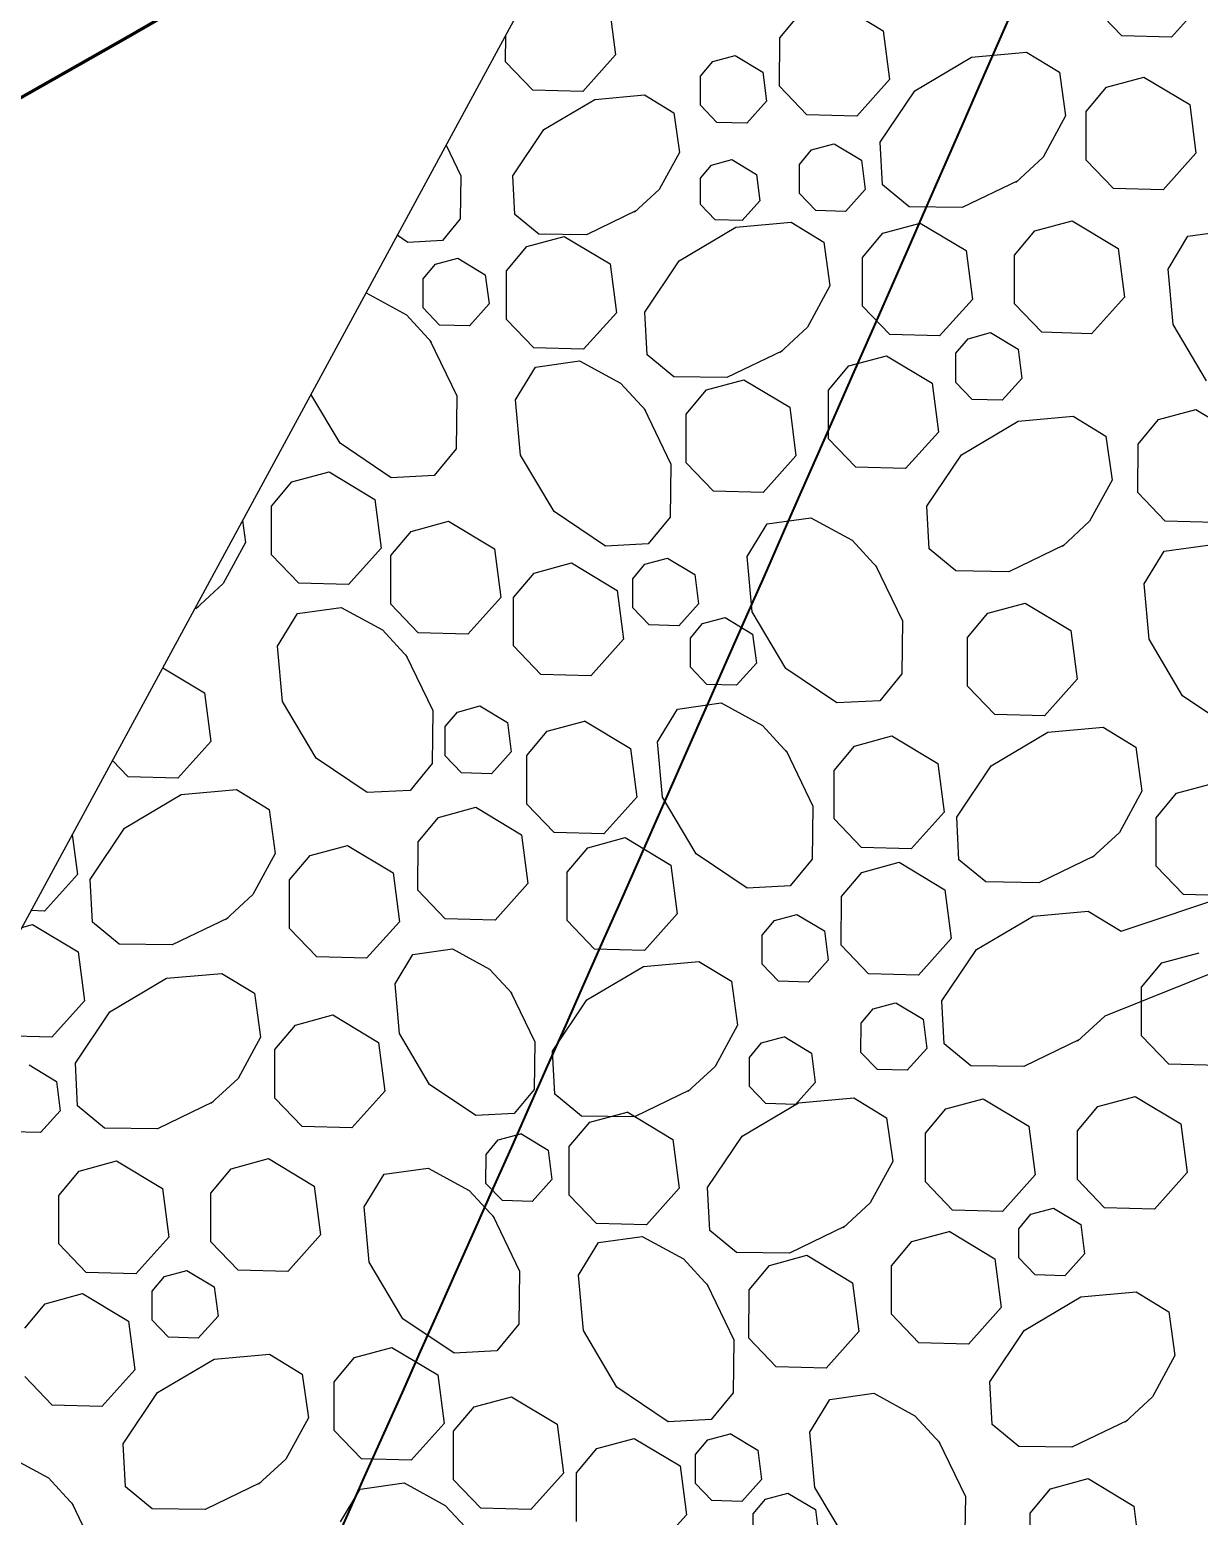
# Model space of a CAD drawing. Header units: inches. Extents: x -5337 to 1057, y 15227 to 19227.
# Drawn here: x -3129.55 to -3123.15, y 16415.53 to 16423.66 of the extents above; entities that cross this region are included whole.
import ezdxf

# ---------------------------------------------------------------- set-up
doc = ezdxf.new("R2010")
doc.units = ezdxf.units.IN
doc.header["$LTSCALE"] = 150
doc.header["$MEASUREMENT"] = 0
for name, color, linetype in [('COMT-MIN', 84, 'Continuous'), ('CONT-MJR', 84, 'Continuous'), ('Level 9', 7, 'Continuous'), ('PAVING', 7, 'Continuous')]:
    doc.layers.add(name, color=color, linetype=linetype)

msp = doc.modelspace()

# ---------------------------------------------------------------- linework, layer by layer
at = {"layer": 'COMT-MIN', "color": 5, "linetype": 'Continuous', "lineweight": 40}
for radius, start in [(408.3691, 285.319202), (411.3691, 283.322151), (414.3691, 285.238462), (417.3691, 283.333637)]:
    msp.add_arc((-3338.6715, 16791.4261), radius, start, 301.365109, dxfattribs=at)
at = {"layer": 'CONT-MJR', "color": 5, "linetype": 'Continuous', "lineweight": 70}
for radius, start, end in [(405.3691, 283.360263, 301.365109), (420.3691, 285.253534, 301.365109), (423.3691, 297.191128, 301.230275)]:
    msp.add_arc((-3338.6715, 16791.4261), radius, start, end, dxfattribs=at)
at = {"layer": 'Level 9', "color": 250, "linetype": 'Continuous', "lineweight": 40, "extrusion": (0, 0, -1)}
for radius, start in [(1041.9175, 203.4994604), (1047.9175, 203.4994576)]:
    msp.add_arc((4078.8806, 16841.0415), radius, start, 205.2177854, dxfattribs=at)
at = {"layer": 'PAVING', "color": 1}
for p, q in [((-3122.827, 16431.209), (-3132.3673, 16413.6311)), ((-3126.3768, 16423.7843), (-3126.3422, 16423.5177)), ((-3125.4437, 16423.6117), (-3125.3323, 16423.7447)), ((-3125.1279, 16423.8001), (-3124.8774, 16423.6496)), ((-3123.572, 16423.6226), (-3123.7213, 16423.7781)), ((-3123.1201, 16423.815), (-3123.2999, 16423.6151)), ((-3126.9435, 16423.4809), (-3126.9434, 16423.6246)), ((-3125.4443, 16423.3462), (-3125.4437, 16423.6117)), ((-3124.8774, 16423.6496), (-3124.8429, 16423.3829)), ((-3123.2999, 16423.6151), (-3123.572, 16423.6226)), ((-3126.3422, 16423.5177), (-3126.5219, 16423.3175)), ((-3125.8099, 16423.4816), (-3125.6873, 16423.5147)), ((-3125.6873, 16423.5147), (-3125.537, 16423.4243)), ((-3124.7047, 16423.3222), (-3124.3951, 16423.5057)), ((-3124.3951, 16423.5057), (-3124.0928, 16423.5327)), ((-3124.0928, 16423.5327), (-3123.9138, 16423.4239)), ((-3126.7942, 16423.325), (-3126.9435, 16423.4809)), ((-3125.8767, 16423.4017), (-3125.8099, 16423.4816)), ((-3125.537, 16423.4243), (-3125.5161, 16423.2646)), ((-3123.9138, 16423.4239), (-3123.8804, 16423.1841)), ((-3125.8769, 16423.2423), (-3125.8767, 16423.4017)), ((-3125.2947, 16423.1905), (-3125.4443, 16423.3462)), ((-3124.8429, 16423.3829), (-3125.0224, 16423.183)), ((-3123.7674, 16423.2086), (-3123.6557, 16423.3414)), ((-3123.6557, 16423.3414), (-3123.4515, 16423.397)), ((-3123.4513, 16423.397), (-3123.2009, 16423.2464)), ((-3126.5219, 16423.3175), (-3126.7942, 16423.325)), ((-3126.7349, 16423.1094), (-3126.4563, 16423.2745)), ((-3126.4563, 16423.2745), (-3126.1844, 16423.2988)), ((-3126.1844, 16423.2988), (-3126.0231, 16423.201)), ((-3125.5161, 16423.2646), (-3125.6238, 16423.1446)), ((-3124.8935, 16423.0416), (-3124.7047, 16423.3222)), ((-3126.0231, 16423.201), (-3125.9931, 16422.9849)), ((-3125.7874, 16423.1491), (-3125.8769, 16423.2423)), ((-3125.0224, 16423.183), (-3125.2947, 16423.1905)), ((-3123.8804, 16423.1841), (-3124.0032, 16422.9585)), ((-3123.7676, 16422.9431), (-3123.7674, 16423.2086)), ((-3123.2009, 16423.2464), (-3123.1664, 16422.9798)), ((-3126.9049, 16422.8569), (-3126.7349, 16423.1094)), ((-3125.6238, 16423.1446), (-3125.7874, 16423.1491)), ((-3127.2696, 16423.0236), (-3127.1888, 16422.8561)), ((-3125.2695, 16422.9989), (-3125.147, 16423.0318)), ((-3125.1467, 16423.032), (-3124.9965, 16422.9417)), ((-3124.8812, 16422.8074), (-3124.8935, 16423.0416)), ((-3125.9931, 16422.9849), (-3126.1036, 16422.782)), ((-3125.817, 16422.9159), (-3125.7065, 16422.9455)), ((-3125.7065, 16422.9455), (-3125.5712, 16422.8643)), ((-3125.3364, 16422.919), (-3125.2695, 16422.9989)), ((-3124.9965, 16422.9417), (-3124.9757, 16422.7816)), ((-3124.0032, 16422.9585), (-3124.1522, 16422.8208)), ((-3123.6181, 16422.7876), (-3123.7676, 16422.9431)), ((-3123.1664, 16422.9798), (-3123.3459, 16422.78)), ((-3127.1888, 16422.8561), (-3127.1922, 16422.6214)), ((-3126.8938, 16422.6461), (-3126.9049, 16422.8569)), ((-3125.8769, 16422.844), (-3125.817, 16422.9159)), ((-3125.5712, 16422.8643), (-3125.5525, 16422.7205)), ((-3125.3366, 16422.7595), (-3125.3364, 16422.919)), ((-3126.1036, 16422.782), (-3126.2377, 16422.658)), ((-3125.8772, 16422.7003), (-3125.8769, 16422.844)), ((-3124.9757, 16422.7816), (-3125.0837, 16422.6619)), ((-3124.7348, 16422.687), (-3124.8812, 16422.8074)), ((-3124.1403, 16422.8297), (-3124.445, 16422.6829)), ((-3123.3459, 16422.78), (-3123.6181, 16422.7876)), ((-3125.7964, 16422.6165), (-3125.8772, 16422.7003)), ((-3125.5525, 16422.7205), (-3125.6496, 16422.6124)), ((-3125.2468, 16422.6664), (-3125.3366, 16422.7595)), ((-3124.445, 16422.6829), (-3124.7348, 16422.687)), ((-3127.1922, 16422.6214), (-3127.2896, 16422.5031)), ((-3126.7621, 16422.5378), (-3126.8938, 16422.6461)), ((-3126.2271, 16422.6663), (-3126.5013, 16422.5341)), ((-3125.6496, 16422.6124), (-3125.7964, 16422.6165)), ((-3125.6843, 16422.5761), (-3125.3818, 16422.6031)), ((-3125.3818, 16422.6031), (-3125.203, 16422.4942)), ((-3125.0837, 16422.6619), (-3125.2468, 16422.6664)), ((-3124.0476, 16422.5551), (-3123.8431, 16422.6107)), ((-3123.8431, 16422.6107), (-3123.5927, 16422.4601)), ((-3127.4791, 16422.4929), (-3127.5365, 16422.5315)), ((-3126.8274, 16422.4699), (-3126.6229, 16422.5251)), ((-3126.5013, 16422.5341), (-3126.7621, 16422.5378)), ((-3126.6229, 16422.5253), (-3126.3724, 16422.3747)), ((-3125.9937, 16422.3927), (-3125.6843, 16422.5761)), ((-3124.9906, 16422.4099), (-3124.879, 16422.5428)), ((-3124.879, 16422.5428), (-3124.6747, 16422.5979)), ((-3124.6747, 16422.5979), (-3124.4242, 16422.4476)), ((-3124.1593, 16422.4222), (-3124.0476, 16422.5551)), ((-3123.3189, 16422.347), (-3123.2101, 16422.526)), ((-3123.2101, 16422.526), (-3122.9703, 16422.5592)), ((-3127.2896, 16422.5031), (-3127.4791, 16422.4929)), ((-3126.9389, 16422.3369), (-3126.8274, 16422.4699)), ((-3125.203, 16422.4942), (-3125.1693, 16422.2546)), ((-3124.4242, 16422.4476), (-3124.3897, 16422.1812)), ((-3123.5927, 16422.4601), (-3123.5583, 16422.1939)), ((-3127.3948, 16422.2936), (-3127.3276, 16422.3735)), ((-3127.3276, 16422.3735), (-3127.2051, 16422.4066)), ((-3127.205, 16422.4068), (-3127.0548, 16422.3161)), ((-3126.3724, 16422.3747), (-3126.3378, 16422.1081)), ((-3126.1825, 16422.112), (-3125.9937, 16422.3927)), ((-3124.991, 16422.1442), (-3124.9906, 16422.4099)), ((-3124.1594, 16422.1566), (-3124.1593, 16422.4222)), ((-3127.3949, 16422.1341), (-3127.3948, 16422.2936)), ((-3127.0548, 16422.3161), (-3127.034, 16422.1564)), ((-3126.9392, 16422.0714), (-3126.9389, 16422.3369)), ((-3123.292, 16422.0446), (-3123.3189, 16422.347)), ((-3127.7076, 16422.2167), (-3127.4861, 16422.0962)), ((-3125.1693, 16422.2546), (-3125.2921, 16422.029)), ((-3127.3051, 16422.041), (-3127.3949, 16422.1341)), ((-3127.034, 16422.1564), (-3127.1417, 16422.0365)), ((-3124.8414, 16421.9887), (-3124.991, 16422.1442)), ((-3124.3897, 16422.1812), (-3124.5692, 16421.9812)), ((-3124.01, 16422.0011), (-3124.1594, 16422.1566)), ((-3123.5583, 16422.1939), (-3123.7378, 16421.9935)), ((-3127.4861, 16422.0962), (-3127.3485, 16421.9468)), ((-3127.1417, 16422.0365), (-3127.3051, 16422.041)), ((-3126.7896, 16421.9157), (-3126.9392, 16422.0714)), ((-3126.3378, 16422.1081), (-3126.5174, 16421.9083)), ((-3126.17, 16421.8779), (-3126.1825, 16422.112)), ((-3123.1084, 16421.7349), (-3123.292, 16422.0446)), ((-3127.3576, 16421.959), (-3127.2107, 16421.6544)), ((-3125.2921, 16422.029), (-3125.4413, 16421.8912)), ((-3124.5692, 16421.9812), (-3124.8414, 16421.9887)), ((-3124.4799, 16421.8864), (-3124.4132, 16421.9663)), ((-3124.4132, 16421.9663), (-3124.2904, 16421.9994)), ((-3124.2903, 16421.9996), (-3124.1401, 16421.9094)), ((-3123.7378, 16421.9935), (-3124.01, 16422.0011)), ((-3126.5174, 16421.9083), (-3126.7896, 16421.9157)), ((-3126.024, 16421.7575), (-3126.17, 16421.8779)), ((-3125.4292, 16421.9001), (-3125.7339, 16421.7534)), ((-3125.0649, 16421.8175), (-3124.8605, 16421.8726)), ((-3124.8606, 16421.8728), (-3124.6101, 16421.7221)), ((-3124.4802, 16421.7272), (-3124.4799, 16421.8864)), ((-3124.1401, 16421.9094), (-3124.1196, 16421.7494)), ((-3126.8889, 16421.6323), (-3126.7802, 16421.8113)), ((-3126.7802, 16421.8113), (-3126.5401, 16421.8449)), ((-3126.5401, 16421.8449), (-3126.3145, 16421.7222)), ((-3125.1766, 16421.6846), (-3125.0649, 16421.8175)), ((-3126.3145, 16421.7222), (-3126.1769, 16421.5728)), ((-3125.7339, 16421.7534), (-3126.024, 16421.7575)), ((-3125.8442, 16421.6866), (-3125.6397, 16421.7416)), ((-3125.6399, 16421.742), (-3125.3893, 16421.5912)), ((-3124.6101, 16421.7221), (-3124.5755, 16421.4559)), ((-3124.3904, 16421.634), (-3124.4802, 16421.7272)), ((-3124.1196, 16421.7494), (-3124.2272, 16421.6295)), ((-3127.8498, 16421.3944), (-3128.0086, 16421.6621)), ((-3127.2107, 16421.6544), (-3127.2148, 16421.3646)), ((-3126.8619, 16421.3299), (-3126.8889, 16421.6323)), ((-3125.9556, 16421.5536), (-3125.8442, 16421.6866)), ((-3125.177, 16421.4187), (-3125.1766, 16421.6846)), ((-3124.2272, 16421.6295), (-3124.3904, 16421.634)), ((-3126.1859, 16421.585), (-3126.039, 16421.2802)), ((-3125.9558, 16421.2879), (-3125.9556, 16421.5536)), ((-3125.3893, 16421.5912), (-3125.3549, 16421.325)), ((-3123.3719, 16421.5234), (-3123.1678, 16421.5785)), ((-3123.1679, 16421.5787), (-3122.9171, 16421.4282)), ((-3124.4497, 16421.3312), (-3124.1401, 16421.5148)), ((-3124.1401, 16421.5148), (-3123.8379, 16421.5419)), ((-3123.8379, 16421.5419), (-3123.6589, 16421.4329)), ((-3123.4836, 16421.3901), (-3123.3719, 16421.5234)), ((-3127.5694, 16421.2058), (-3127.8498, 16421.3944)), ((-3125.0273, 16421.2634), (-3125.177, 16421.4187)), ((-3124.5755, 16421.4559), (-3124.7552, 16421.2557)), ((-3123.6589, 16421.4329), (-3123.6253, 16421.1929)), ((-3123.4838, 16421.1244), (-3123.4836, 16421.3901)), ((-3127.2148, 16421.3646), (-3127.3353, 16421.2183)), ((-3126.6782, 16421.0204), (-3126.8619, 16421.3299)), ((-3125.3549, 16421.325), (-3125.5344, 16421.1248)), ((-3124.6383, 16421.0506), (-3124.4497, 16421.3312)), ((-3128.1136, 16421.1829), (-3127.9091, 16421.2381)), ((-3127.9092, 16421.2383), (-3127.6588, 16421.0876)), ((-3126.039, 16421.2802), (-3126.0433, 16420.9904)), ((-3125.8067, 16421.1324), (-3125.9558, 16421.2879)), ((-3124.7552, 16421.2557), (-3125.0273, 16421.2634)), ((-3128.2252, 16421.0497), (-3128.1136, 16421.1829)), ((-3127.3353, 16421.2183), (-3127.5694, 16421.2058)), ((-3123.6253, 16421.1929), (-3123.7481, 16420.9675)), ((-3127.6588, 16421.0876), (-3127.6242, 16420.8213)), ((-3125.5344, 16421.1248), (-3125.8067, 16421.1324)), ((-3123.3346, 16420.9691), (-3123.4838, 16421.1244)), ((-3128.2255, 16420.784), (-3128.2252, 16421.0497)), ((-3126.3976, 16420.8318), (-3126.6782, 16421.0204)), ((-3126.0433, 16420.9904), (-3126.1635, 16420.8441)), ((-3125.5132, 16420.9539), (-3125.2732, 16420.9874)), ((-3125.2732, 16420.9874), (-3125.0479, 16420.8646)), ((-3124.6262, 16420.8166), (-3124.6383, 16421.0506)), ((-3128.3834, 16420.9711), (-3128.3669, 16420.8525)), ((-3127.5717, 16420.7799), (-3127.4601, 16420.9125)), ((-3127.4601, 16420.9125), (-3127.2558, 16420.9679)), ((-3127.2558, 16420.9679), (-3127.005, 16420.8175)), ((-3125.6221, 16420.7749), (-3125.5132, 16420.9539)), ((-3123.7481, 16420.9675), (-3123.8976, 16420.8299)), ((-3123.0623, 16420.9616), (-3123.3346, 16420.9691)), ((-3128.3669, 16420.8525), (-3128.4895, 16420.6271)), ((-3127.6242, 16420.8213), (-3127.8036, 16420.6214)), ((-3127.005, 16420.8175), (-3126.9705, 16420.5511)), ((-3126.1635, 16420.8441), (-3126.3976, 16420.8318)), ((-3125.0479, 16420.8646), (-3124.9099, 16420.7154)), ((-3124.4798, 16420.696), (-3124.6262, 16420.8166)), ((-3123.8853, 16420.8388), (-3124.1899, 16420.6919)), ((-3117.3053, 16420.8124), (-3123.6659, 16418.2619)), ((-3123.5766, 16418.7273), (-3117.3053, 16420.8124)), ((-3123.3413, 16420.8041), (-3123.1016, 16420.8376)), ((-3128.076, 16420.6289), (-3128.2255, 16420.784)), ((-3127.5719, 16420.514), (-3127.5717, 16420.7799)), ((-3126.788, 16420.6845), (-3126.5835, 16420.7397)), ((-3126.5834, 16420.7399), (-3126.3331, 16420.5896)), ((-3126.2485, 16420.6533), (-3126.1813, 16420.7332)), ((-3126.1813, 16420.7332), (-3126.0586, 16420.7663)), ((-3126.0586, 16420.7663), (-3125.9084, 16420.6761)), ((-3125.595, 16420.4727), (-3125.6221, 16420.7749)), ((-3123.4502, 16420.6251), (-3123.3413, 16420.8041)), ((-3126.8997, 16420.5517), (-3126.788, 16420.6845)), ((-3126.2483, 16420.4939), (-3126.2485, 16420.6533)), ((-3125.9084, 16420.6761), (-3125.8877, 16420.5163)), ((-3124.919, 16420.7276), (-3124.7721, 16420.423)), ((-3124.1899, 16420.6919), (-3124.4798, 16420.696)), ((-3128.4895, 16420.6271), (-3128.6388, 16420.4895)), ((-3127.8036, 16420.6214), (-3128.076, 16420.6289)), ((-3126.3331, 16420.5896), (-3126.2985, 16420.3229)), ((-3123.423, 16420.3227), (-3123.4502, 16420.6251)), ((-3128.0829, 16420.4637), (-3127.8429, 16420.4971)), ((-3127.8429, 16420.4971), (-3127.6176, 16420.3744)), ((-3127.4225, 16420.3585), (-3127.5719, 16420.514)), ((-3126.9705, 16420.5511), (-3127.1502, 16420.3509)), ((-3126.8997, 16420.286), (-3126.8997, 16420.5517)), ((-3126.1587, 16420.4007), (-3126.2483, 16420.4939)), ((-3125.8877, 16420.5163), (-3125.9953, 16420.3962)), ((-3124.3054, 16420.4651), (-3124.1008, 16420.5205)), ((-3124.1008, 16420.5205), (-3123.8504, 16420.3702)), ((-3128.1918, 16420.2845), (-3128.0829, 16420.4637)), ((-3125.9328, 16420.3286), (-3125.8656, 16420.4081)), ((-3125.8656, 16420.4081), (-3125.743, 16420.4414)), ((-3125.743, 16420.4414), (-3125.5927, 16420.3511)), ((-3125.4113, 16420.163), (-3125.595, 16420.4727)), ((-3124.7721, 16420.423), (-3124.7763, 16420.133)), ((-3124.4169, 16420.3321), (-3124.3054, 16420.4651)), ((-3127.6176, 16420.3744), (-3127.4799, 16420.225)), ((-3127.1502, 16420.3509), (-3127.4225, 16420.3585)), ((-3125.9953, 16420.3962), (-3126.1587, 16420.4007)), ((-3125.9328, 16420.1691), (-3125.9328, 16420.3286)), ((-3125.5927, 16420.3511), (-3125.5719, 16420.1912)), ((-3124.4171, 16420.0666), (-3124.4169, 16420.3321)), ((-3123.8504, 16420.3702), (-3123.8158, 16420.1036)), ((-3128.1648, 16419.9825), (-3128.1918, 16420.2845)), ((-3126.7504, 16420.1303), (-3126.8997, 16420.286)), ((-3126.2985, 16420.3229), (-3126.478, 16420.123)), ((-3123.2394, 16420.0132), (-3123.423, 16420.3227)), ((-3128.82, 16420.1668), (-3128.5918, 16420.0297)), ((-3127.4888, 16420.2374), (-3127.3419, 16419.9326)), ((-3125.843, 16420.0757), (-3125.9328, 16420.1691)), ((-3125.5719, 16420.1912), (-3125.6796, 16420.0712)), ((-3125.131, 16419.9742), (-3125.4113, 16420.163)), ((-3126.478, 16420.123), (-3126.7504, 16420.1303)), ((-3124.7763, 16420.133), (-3124.8967, 16419.9867)), ((-3123.8158, 16420.1036), (-3123.9954, 16419.9036)), ((-3128.5918, 16420.0297), (-3128.5574, 16419.7631)), ((-3125.6796, 16420.0712), (-3125.843, 16420.0757)), ((-3124.2676, 16419.9111), (-3124.4171, 16420.0666)), ((-3122.9591, 16419.8244), (-3123.2394, 16420.0132)), ((-3127.981, 16419.6728), (-3128.1648, 16419.9825)), ((-3127.3419, 16419.9326), (-3127.3461, 16419.6426)), ((-3127.2742, 16419.845), (-3127.2072, 16419.9248)), ((-3127.2072, 16419.9248), (-3127.0848, 16419.9578)), ((-3127.0845, 16419.9581), (-3126.9343, 16419.8676)), ((-3126.1124, 16419.7617), (-3126.0035, 16419.9408)), ((-3126.0035, 16419.9408), (-3125.7635, 16419.9741)), ((-3125.7635, 16419.9741), (-3125.5381, 16419.8515)), ((-3124.8967, 16419.9867), (-3125.131, 16419.9742)), ((-3127.2743, 16419.6854), (-3127.2742, 16419.845)), ((-3126.9343, 16419.8676), (-3126.9137, 16419.7077)), ((-3126.7159, 16419.8205), (-3126.5119, 16419.8756)), ((-3126.5117, 16419.8758), (-3126.2612, 16419.7253)), ((-3125.5381, 16419.8515), (-3125.4005, 16419.7021)), ((-3123.9954, 16419.9036), (-3124.2676, 16419.9111)), ((-3123.9771, 16419.8138), (-3123.6751, 16419.841)), ((-3123.6751, 16419.841), (-3123.4957, 16419.7321)), ((-3128.5574, 16419.7631), (-3128.7369, 16419.5631)), ((-3126.8277, 16419.6874), (-3126.7159, 16419.8205)), ((-3126.0853, 16419.4592), (-3126.1124, 16419.7617)), ((-3125.0343, 16419.7386), (-3124.8302, 16419.7937)), ((-3124.8301, 16419.7939), (-3124.5794, 16419.6434)), ((-3124.2867, 16419.6302), (-3123.9771, 16419.8138)), ((-3127.1846, 16419.5924), (-3127.2743, 16419.6854)), ((-3126.9137, 16419.7077), (-3127.0213, 16419.5875)), ((-3126.8279, 16419.4217), (-3126.8277, 16419.6874)), ((-3126.2612, 16419.7253), (-3126.2266, 16419.4587)), ((-3125.4095, 16419.7143), (-3125.2624, 16419.4095)), ((-3125.1462, 16419.6055), (-3125.0343, 16419.7386)), ((-3123.4957, 16419.7321), (-3123.4625, 16419.4923)), ((-3129.0092, 16419.5707), (-3129.0951, 16419.6602)), ((-3127.7006, 16419.484), (-3127.981, 16419.6728)), ((-3127.3461, 16419.6426), (-3127.4664, 16419.4963)), ((-3125.1461, 16419.3398), (-3125.1462, 16419.6055)), ((-3124.5794, 16419.6434), (-3124.545, 16419.377)), ((-3124.4755, 16419.3499), (-3124.2867, 16419.6302)), ((-3128.7369, 16419.5631), (-3129.0092, 16419.5707)), ((-3127.0213, 16419.5875), (-3127.1846, 16419.5924)), ((-3123.2724, 16419.4802), (-3123.068, 16419.5354)), ((-3129.0282, 16419.2897), (-3128.7186, 16419.4734)), ((-3128.7186, 16419.4734), (-3128.4164, 16419.5006)), ((-3128.4164, 16419.5006), (-3128.2373, 16419.3917)), ((-3127.4664, 16419.4963), (-3127.7006, 16419.484)), ((-3126.2266, 16419.4587), (-3126.4062, 16419.2587)), ((-3125.9019, 16419.1498), (-3126.0853, 16419.4592)), ((-3123.4625, 16419.4923), (-3123.5851, 16419.2667)), ((-3123.3841, 16419.347), (-3123.2724, 16419.4802)), ((-3128.2373, 16419.3917), (-3128.2039, 16419.1518)), ((-3127.3113, 16419.3488), (-3127.107, 16419.4039)), ((-3127.107, 16419.4039), (-3126.8563, 16419.2536)), ((-3126.6786, 16419.2664), (-3126.8279, 16419.4217)), ((-3125.2624, 16419.4095), (-3125.2667, 16419.1197)), ((-3124.545, 16419.377), (-3124.7245, 16419.177)), ((-3124.4632, 16419.1156), (-3124.4755, 16419.3499)), ((-3129.2171, 16419.0093), (-3129.0282, 16419.2897)), ((-3127.423, 16419.2157), (-3127.3113, 16419.3488)), ((-3124.9968, 16419.1845), (-3125.1461, 16419.3398)), ((-3123.3842, 16419.0817), (-3123.3841, 16419.347)), ((-3129.3147, 16419.2553), (-3129.2866, 16419.0363)), ((-3128.014, 16419.1398), (-3127.8095, 16419.195)), ((-3127.8097, 16419.1952), (-3127.559, 16419.0448)), ((-3127.4232, 16418.9502), (-3127.423, 16419.2157)), ((-3126.8563, 16419.2536), (-3126.8219, 16418.987)), ((-3126.4062, 16419.2587), (-3126.6786, 16419.2664)), ((-3126.4944, 16419.1827), (-3126.2901, 16419.238)), ((-3126.2901, 16419.238), (-3126.0396, 16419.0877)), ((-3123.5851, 16419.2667), (-3123.7344, 16419.1291)), ((-3128.2039, 16419.1518), (-3128.3266, 16418.9263)), ((-3128.1255, 16419.0066), (-3128.014, 16419.1398)), ((-3126.6061, 16419.0498), (-3126.4944, 16419.1827)), ((-3125.6213, 16418.961), (-3125.9019, 16419.1498)), ((-3125.2667, 16419.1197), (-3125.387, 16418.9735)), ((-3124.7245, 16419.177), (-3124.9968, 16419.1845)), ((-3124.3169, 16418.9954), (-3124.4632, 16419.1156)), ((-3123.7225, 16419.138), (-3124.027, 16418.9911)), ((-3129.2866, 16419.0363), (-3129.4662, 16418.8366)), ((-3127.559, 16419.0448), (-3127.5247, 16418.7782)), ((-3126.6063, 16418.7843), (-3126.6061, 16419.0498)), ((-3126.0396, 16419.0877), (-3126.005, 16418.8211)), ((-3125.1067, 16418.9153), (-3124.9951, 16419.0481)), ((-3124.9951, 16419.0481), (-3124.7907, 16419.1035)), ((-3124.7907, 16419.1035), (-3124.5402, 16418.9532)), ((-3123.2348, 16418.9262), (-3123.3842, 16419.0817)), ((-3129.2047, 16418.7751), (-3129.2171, 16419.0093)), ((-3128.1257, 16418.7413), (-3128.1255, 16419.0066)), ((-3127.2738, 16418.7947), (-3127.4232, 16418.9502)), ((-3126.8219, 16418.987), (-3127.0015, 16418.7872)), ((-3125.387, 16418.9735), (-3125.6213, 16418.961)), ((-3124.5402, 16418.9532), (-3124.5056, 16418.6863)), ((-3124.027, 16418.9911), (-3124.3169, 16418.9954)), ((-3128.3266, 16418.9263), (-3128.4758, 16418.7887)), ((-3125.1071, 16418.6498), (-3125.1067, 16418.9153)), ((-3122.9626, 16418.9187), (-3123.2348, 16418.9262)), ((-3129.4662, 16418.8366), (-3129.5409, 16418.8387)), ((-3128.4637, 16418.7974), (-3128.7685, 16418.6509)), ((-3127.0015, 16418.7872), (-3127.2738, 16418.7947)), ((-3126.457, 16418.6286), (-3126.6063, 16418.7843)), ((-3126.005, 16418.8211), (-3126.1847, 16418.6211)), ((-3125.5395, 16418.7053), (-3125.4725, 16418.785)), ((-3125.4725, 16418.785), (-3125.3501, 16418.8181)), ((-3125.3502, 16418.8183), (-3125.1996, 16418.7279)), ((-3124.3676, 16418.6256), (-3124.0579, 16418.8091)), ((-3124.0579, 16418.8091), (-3123.7557, 16418.8361)), ((-3123.7557, 16418.8361), (-3123.5766, 16418.7273)), ((-3129.5904, 16418.7472), (-3129.5322, 16418.7631)), ((-3129.5322, 16418.7631), (-3129.2818, 16418.6125)), ((-3129.0586, 16418.655), (-3129.2047, 16418.7751)), ((-3127.9764, 16418.5856), (-3128.1257, 16418.7413)), ((-3127.5247, 16418.7782), (-3127.7042, 16418.5782)), ((-3125.5397, 16418.5459), (-3125.5395, 16418.7053)), ((-3125.1996, 16418.7279), (-3125.179, 16418.568)), ((-3128.7685, 16418.6509), (-3129.0586, 16418.655)), ((-3127.4511, 16418.5996), (-3127.2352, 16418.6296)), ((-3127.2352, 16418.6296), (-3127.0322, 16418.5193)), ((-3126.1847, 16418.6211), (-3126.457, 16418.6286)), ((-3124.9575, 16418.4939), (-3125.1071, 16418.6498)), ((-3124.5056, 16418.6863), (-3124.6852, 16418.4866)), ((-3124.5564, 16418.345), (-3124.3676, 16418.6256)), ((-3129.2818, 16418.6125), (-3129.2471, 16418.3461)), ((-3127.7042, 16418.5782), (-3127.9764, 16418.5856)), ((-3127.5489, 16418.4385), (-3127.4511, 16418.5996)), ((-3126.1891, 16418.5339), (-3125.8869, 16418.5609)), ((-3125.8869, 16418.5609), (-3125.7078, 16418.4522)), ((-3125.4501, 16418.4525), (-3125.5397, 16418.5459)), ((-3125.179, 16418.568), (-3125.2867, 16418.4482)), ((-3123.4644, 16418.4201), (-3123.3526, 16418.5531)), ((-3123.3526, 16418.5531), (-3123.1484, 16418.6085)), ((-3129.1092, 16418.2852), (-3128.7995, 16418.4686)), ((-3128.7995, 16418.4686), (-3128.4973, 16418.4956)), ((-3128.4973, 16418.4956), (-3128.318, 16418.3869)), ((-3127.0322, 16418.5193), (-3126.9083, 16418.3848)), ((-3126.4988, 16418.3503), (-3126.1891, 16418.5339)), ((-3124.6852, 16418.4866), (-3124.9575, 16418.4939)), ((-3128.318, 16418.3869), (-3128.2848, 16418.1471)), ((-3127.5249, 16418.1664), (-3127.5489, 16418.4385)), ((-3126.9165, 16418.3958), (-3126.7843, 16418.1216)), ((-3125.7078, 16418.4522), (-3125.6743, 16418.2122)), ((-3125.2867, 16418.4482), (-3125.4501, 16418.4525)), ((-3123.4645, 16418.1546), (-3123.4644, 16418.4201)), ((-3129.2471, 16418.3461), (-3129.4269, 16418.1461)), ((-3126.6876, 16418.0696), (-3126.4988, 16418.3503)), ((-3124.9992, 16418.2226), (-3124.9323, 16418.3023)), ((-3124.9323, 16418.3023), (-3124.8098, 16418.3354)), ((-3124.8095, 16418.3354), (-3124.6593, 16418.2453)), ((-3124.544, 16418.1108), (-3124.5564, 16418.345)), ((-3129.2978, 16418.0045), (-3129.1092, 16418.2852)), ((-3128.2057, 16418.0796), (-3128.0941, 16418.2127)), ((-3128.0941, 16418.2127), (-3127.8898, 16418.268)), ((-3127.8898, 16418.268), (-3127.6394, 16418.1175)), ((-3125.6743, 16418.2122), (-3125.7969, 16417.9866)), ((-3124.9993, 16418.0631), (-3124.9992, 16418.2226)), ((-3124.6593, 16418.2453), (-3124.6386, 16418.0852)), ((-3123.6659, 16418.2619), (-3123.815, 16418.1241)), ((-3129.4269, 16418.1461), (-3129.6991, 16418.1535)), ((-3128.2848, 16418.1471), (-3128.4073, 16417.9215)), ((-3127.3594, 16417.8877), (-3127.5249, 16418.1664)), ((-3125.5431, 16418.1165), (-3125.4206, 16418.1494)), ((-3125.4204, 16418.1496), (-3125.2701, 16418.0591)), ((-3123.8031, 16418.1331), (-3124.1078, 16417.9863)), ((-3123.315, 16417.9993), (-3123.4645, 16418.1546)), ((-3128.2061, 16417.8141), (-3128.2057, 16418.0796)), ((-3127.6394, 16418.1175), (-3127.6048, 16417.8509)), ((-3126.7843, 16418.1216), (-3126.7879, 16417.8607)), ((-3126.6751, 16417.8355), (-3126.6876, 16418.0696)), ((-3125.61, 16418.0363), (-3125.5431, 16418.1165)), ((-3125.2701, 16418.0591), (-3125.2494, 16417.8992)), ((-3124.9097, 16417.97), (-3124.9993, 16418.0631)), ((-3124.6386, 16418.0852), (-3124.7464, 16417.9655)), ((-3124.3976, 16417.9904), (-3124.544, 16418.1108)), ((-3129.5511, 16417.995), (-3129.4009, 16417.9049)), ((-3129.2854, 16417.7704), (-3129.2978, 16418.0045)), ((-3125.7969, 16417.9866), (-3125.9462, 16417.849)), ((-3125.6101, 16417.8769), (-3125.61, 16418.0363)), ((-3124.7464, 16417.9655), (-3124.9097, 16417.97)), ((-3124.1078, 16417.9863), (-3124.3976, 16417.9904)), ((-3123.0428, 16417.9917), (-3123.315, 16417.9993)), ((-3129.4009, 16417.9049), (-3129.3801, 16417.7448)), ((-3128.4073, 16417.9215), (-3128.5566, 16417.7837)), ((-3127.1069, 16417.7178), (-3127.3594, 16417.8877)), ((-3125.2494, 16417.8992), (-3125.3572, 16417.7792)), ((-3128.0566, 16417.6587), (-3128.2061, 16417.8141)), ((-3127.6048, 16417.8509), (-3127.7844, 16417.6511)), ((-3126.7879, 16417.8607), (-3126.8963, 16417.7293)), ((-3126.5287, 16417.7153), (-3126.6751, 16417.8355)), ((-3125.9342, 16417.8581), (-3126.2388, 16417.711)), ((-3125.5204, 16417.7839), (-3125.6101, 16417.8769)), ((-3125.3405, 16417.7883), (-3125.0381, 16417.8155)), ((-3125.0381, 16417.8155), (-3124.8593, 16417.7065)), ((-3124.5353, 16417.7551), (-3124.3309, 16417.8103)), ((-3124.3309, 16417.8103), (-3124.0805, 16417.6599)), ((-3123.7038, 16417.7674), (-3123.4994, 16417.8228)), ((-3123.4994, 16417.8228), (-3123.2489, 16417.6725)), ((-3129.3801, 16417.7448), (-3129.4879, 16417.625)), ((-3129.1391, 16417.65), (-3129.2854, 16417.7704)), ((-3128.5446, 16417.7926), (-3128.8493, 16417.6459)), ((-3126.8963, 16417.7293), (-3127.1069, 16417.7178)), ((-3126.4837, 16417.6823), (-3126.2791, 16417.7374)), ((-3126.2791, 16417.7376), (-3126.0287, 16417.5869)), ((-3125.6499, 16417.605), (-3125.3405, 16417.7883)), ((-3125.3572, 16417.7792), (-3125.5204, 16417.7839)), ((-3124.6468, 16417.6223), (-3124.5353, 16417.7551)), ((-3123.8155, 16417.6346), (-3123.7038, 16417.7674)), ((-3128.8493, 16417.6459), (-3129.1391, 16417.65)), ((-3127.7844, 16417.6511), (-3128.0566, 16417.6587)), ((-3126.5952, 16417.5494), (-3126.4837, 16417.6823)), ((-3126.2388, 16417.711), (-3126.5287, 16417.7153)), ((-3124.8593, 16417.7065), (-3124.8256, 16417.4667)), ((-3124.0805, 16417.6599), (-3124.0459, 16417.3935)), ((-3123.2489, 16417.6725), (-3123.2145, 16417.406)), ((-3129.4879, 16417.625), (-3129.6512, 16417.6295)), ((-3127.051, 16417.5059), (-3126.9838, 16417.5858)), ((-3126.9838, 16417.5858), (-3126.8613, 16417.6189)), ((-3126.8613, 16417.6191), (-3126.7111, 16417.5285)), ((-3126.0287, 16417.5869), (-3125.9941, 16417.3205)), ((-3125.8387, 16417.3242), (-3125.6499, 16417.605)), ((-3124.6472, 16417.3566), (-3124.6468, 16417.6223)), ((-3123.8155, 16417.3689), (-3123.8155, 16417.6346)), ((-3128.4452, 16417.4272), (-3128.241, 16417.4826)), ((-3128.241, 16417.4826), (-3127.9904, 16417.332)), ((-3127.0511, 16417.3467), (-3127.051, 16417.5059)), ((-3126.7111, 16417.5285), (-3126.6903, 16417.3688)), ((-3126.5954, 16417.2835), (-3126.5952, 16417.5494)), ((-3129.3884, 16417.2818), (-3129.2768, 16417.4147)), ((-3129.2768, 16417.4147), (-3129.0725, 16417.4698)), ((-3129.0723, 16417.4698), (-3128.8219, 16417.3195)), ((-3128.557, 16417.2942), (-3128.4452, 16417.4272)), ((-3127.608, 16417.3979), (-3127.3681, 16417.4313)), ((-3127.3681, 16417.4313), (-3127.1425, 16417.3086)), ((-3124.8256, 16417.4667), (-3124.9484, 16417.2413)), ((-3123.2145, 16417.406), (-3123.394, 16417.2059)), ((-3128.8219, 16417.3195), (-3128.7873, 16417.0531)), ((-3127.9904, 16417.332), (-3127.9561, 16417.0656)), ((-3127.7168, 16417.2189), (-3127.608, 16417.3979)), ((-3126.9614, 16417.2533), (-3127.0511, 16417.3467)), ((-3126.6903, 16417.3688), (-3126.798, 16417.2488)), ((-3125.9941, 16417.3205), (-3126.1736, 16417.1207)), ((-3125.8264, 16417.0902), (-3125.8387, 16417.3242)), ((-3124.4977, 16417.2011), (-3124.6472, 16417.3566)), ((-3124.0459, 16417.3935), (-3124.2254, 16417.1935)), ((-3123.6663, 16417.2134), (-3123.8155, 16417.3689)), ((-3129.3886, 16417.0161), (-3129.3884, 16417.2818)), ((-3128.5573, 16417.0285), (-3128.557, 16417.2942)), ((-3127.1425, 16417.3086), (-3127.0048, 16417.1592)), ((-3126.798, 16417.2488), (-3126.9614, 16417.2533)), ((-3126.4459, 16417.1282), (-3126.5954, 16417.2835)), ((-3124.9484, 16417.2413), (-3125.0977, 16417.1035)), ((-3127.6897, 16416.9165), (-3127.7168, 16417.2189)), ((-3127.0139, 16417.1713), (-3126.8672, 16416.8667)), ((-3124.2254, 16417.1935), (-3124.4977, 16417.2011)), ((-3124.1362, 16417.0989), (-3124.0693, 16417.1787)), ((-3124.0693, 16417.1787), (-3123.9466, 16417.2117)), ((-3123.9467, 16417.2119), (-3123.7964, 16417.1217)), ((-3123.394, 16417.2059), (-3123.6663, 16417.2134)), ((-3126.1736, 16417.1207), (-3126.4459, 16417.1282)), ((-3125.6801, 16416.97), (-3125.8264, 16417.0902)), ((-3125.0854, 16417.1125), (-3125.3901, 16416.9657)), ((-3124.7212, 16417.0298), (-3124.5168, 16417.085)), ((-3124.5169, 16417.0852), (-3124.2664, 16416.9346)), ((-3124.1364, 16416.9395), (-3124.1362, 16417.0989)), ((-3123.7964, 16417.1217), (-3123.7757, 16416.9618)), ((-3129.2393, 16416.8606), (-3129.3886, 16417.0161)), ((-3128.7873, 16417.0531), (-3128.9669, 16416.8531)), ((-3128.4078, 16416.873), (-3128.5573, 16417.0285)), ((-3127.9561, 16417.0656), (-3128.1356, 16416.8654)), ((-3126.545, 16416.8446), (-3126.4364, 16417.0236)), ((-3126.4364, 16417.0236), (-3126.1963, 16417.0573)), ((-3126.1963, 16417.0573), (-3125.9708, 16416.9345)), ((-3124.8327, 16416.897), (-3124.7212, 16417.0298)), ((-3127.506, 16416.6068), (-3127.6897, 16416.9165)), ((-3125.9708, 16416.9345), (-3125.8332, 16416.7851)), ((-3125.3901, 16416.9657), (-3125.6801, 16416.97)), ((-3125.5004, 16416.8989), (-3125.2961, 16416.9539)), ((-3125.2961, 16416.9541), (-3125.0454, 16416.8036)), ((-3124.2664, 16416.9346), (-3124.2319, 16416.668)), ((-3124.0466, 16416.8463), (-3124.1364, 16416.9395)), ((-3123.7757, 16416.9618), (-3123.8834, 16416.8416)), ((-3128.9669, 16416.8531), (-3129.2393, 16416.8606)), ((-3128.8779, 16416.7583), (-3128.8108, 16416.8382)), ((-3128.8108, 16416.8382), (-3128.6882, 16416.8713)), ((-3128.6882, 16416.8715), (-3128.5379, 16416.7813)), ((-3128.1356, 16416.8654), (-3128.4078, 16416.873)), ((-3126.8672, 16416.8667), (-3126.8712, 16416.5769)), ((-3126.5182, 16416.5422), (-3126.545, 16416.8446)), ((-3125.612, 16416.7659), (-3125.5004, 16416.8989)), ((-3124.8331, 16416.6313), (-3124.8327, 16416.897)), ((-3123.8834, 16416.8416), (-3124.0466, 16416.8463)), ((-3128.8781, 16416.5991), (-3128.8779, 16416.7583)), ((-3128.5379, 16416.7813), (-3128.5171, 16416.6213)), ((-3125.842, 16416.7973), (-3125.6952, 16416.4925)), ((-3125.6121, 16416.5002), (-3125.612, 16416.7659)), ((-3125.0454, 16416.8036), (-3125.011, 16416.5371)), ((-3123.7964, 16416.7272), (-3123.4941, 16416.7542)), ((-3123.4941, 16416.7542), (-3123.3151, 16416.6453)), ((-3129.5744, 16416.5563), (-3129.4628, 16416.6894)), ((-3129.4628, 16416.6894), (-3129.2584, 16416.7445)), ((-3129.2582, 16416.7447), (-3129.0078, 16416.5942)), ((-3124.2319, 16416.668), (-3124.4113, 16416.4682)), ((-3124.106, 16416.5435), (-3123.7964, 16416.7272)), ((-3129.0078, 16416.5942), (-3128.9732, 16416.3276)), ((-3128.7883, 16416.5057), (-3128.8781, 16416.5991)), ((-3128.5171, 16416.6213), (-3128.625, 16416.5012)), ((-3127.2257, 16416.4184), (-3127.506, 16416.6068)), ((-3124.6836, 16416.4756), (-3124.8331, 16416.6313)), ((-3123.3151, 16416.6453), (-3123.2815, 16416.4052)), ((-3128.625, 16416.5012), (-3128.7883, 16416.5057)), ((-3126.8712, 16416.5769), (-3126.9915, 16416.4307)), ((-3126.3345, 16416.2327), (-3126.5182, 16416.5422)), ((-3125.011, 16416.5371), (-3125.1906, 16416.3372)), ((-3124.2945, 16416.2629), (-3124.106, 16416.5435)), ((-3127.7699, 16416.3953), (-3127.5654, 16416.4504)), ((-3127.5654, 16416.4506), (-3127.3149, 16416.3001)), ((-3126.9915, 16416.4307), (-3127.2257, 16416.4184)), ((-3125.6952, 16416.4925), (-3125.6994, 16416.2025)), ((-3125.4629, 16416.3447), (-3125.6121, 16416.5002)), ((-3124.4113, 16416.4682), (-3124.6836, 16416.4756)), ((-3128.8476, 16416.2029), (-3128.538, 16416.3865)), ((-3128.538, 16416.3865), (-3128.2356, 16416.4138)), ((-3128.2356, 16416.4138), (-3128.0566, 16416.3048)), ((-3127.8813, 16416.2622), (-3127.7699, 16416.3953)), ((-3125.1906, 16416.3372), (-3125.4629, 16416.3447)), ((-3123.2815, 16416.4052), (-3123.4044, 16416.1799)), ((-3129.4252, 16416.1353), (-3129.5746, 16416.2908)), ((-3128.9732, 16416.3276), (-3129.1528, 16416.1278)), ((-3128.0566, 16416.3048), (-3128.0231, 16416.0648)), ((-3127.8817, 16415.9963), (-3127.8813, 16416.2622)), ((-3127.3149, 16416.3001), (-3127.2804, 16416.0335)), ((-3124.2824, 16416.0287), (-3124.2945, 16416.2629)), ((-3129.0362, 16415.9225), (-3128.8476, 16416.2029)), ((-3127.1163, 16416.1248), (-3126.912, 16416.1804)), ((-3126.912, 16416.1804), (-3126.6613, 16416.0299)), ((-3126.0538, 16416.044), (-3126.3345, 16416.2327)), ((-3125.6994, 16416.2025), (-3125.8197, 16416.0564)), ((-3125.1695, 16416.1662), (-3124.9295, 16416.1997)), ((-3124.9295, 16416.1997), (-3124.7041, 16416.0769)), ((-3123.4044, 16416.1799), (-3123.5537, 16416.0423)), ((-3129.1528, 16416.1278), (-3129.4252, 16416.1353)), ((-3127.228, 16415.992), (-3127.1163, 16416.1248)), ((-3125.2784, 16415.9872), (-3125.1695, 16416.1662)), ((-3128.0231, 16416.0648), (-3128.1457, 16415.8394)), ((-3127.2804, 16416.0335), (-3127.4599, 16415.8335)), ((-3126.6613, 16416.0299), (-3126.6268, 16415.7634)), ((-3125.8197, 16416.0564), (-3126.0538, 16416.044)), ((-3124.7041, 16416.0769), (-3124.5663, 16415.9275)), ((-3124.1361, 16415.9084), (-3124.2824, 16416.0287)), ((-3123.5415, 16416.0512), (-3123.8462, 16415.9043)), ((-3127.7323, 16415.841), (-3127.8817, 16415.9963)), ((-3127.2282, 16415.7263), (-3127.228, 16415.992)), ((-3126.4443, 16415.8969), (-3126.2398, 16415.952)), ((-3126.2397, 16415.9522), (-3125.9893, 16415.8019)), ((-3125.9048, 16415.8656), (-3125.8376, 16415.9456)), ((-3125.8376, 16415.9456), (-3125.7148, 16415.9785)), ((-3125.7148, 16415.9787), (-3125.5646, 16415.8884)), ((-3125.2512, 16415.6848), (-3125.2784, 16415.9872)), ((-3124.5752, 16415.9397), (-3124.4283, 16415.6353)), ((-3129.6711, 16415.8593), (-3129.4454, 16415.7365)), ((-3129.0241, 16415.6885), (-3129.0362, 16415.9225)), ((-3126.5558, 16415.764), (-3126.4443, 16415.8969)), ((-3125.9047, 16415.7062), (-3125.9048, 16415.8656)), ((-3125.5646, 16415.8884), (-3125.5439, 16415.7285)), ((-3123.8462, 16415.9043), (-3124.1361, 16415.9084)), ((-3128.1457, 16415.8394), (-3128.2951, 16415.7018)), ((-3127.4599, 16415.8335), (-3127.7323, 16415.841)), ((-3125.9893, 16415.8019), (-3125.9548, 16415.5353)), ((-3129.4454, 16415.7365), (-3129.3078, 16415.5873)), ((-3128.2829, 16415.7107), (-3128.5875, 16415.5638)), ((-3127.7392, 16415.676), (-3127.4991, 16415.7095)), ((-3127.4991, 16415.7095), (-3127.2739, 16415.5867)), ((-3127.0787, 16415.5708), (-3127.2282, 16415.7263)), ((-3126.6268, 16415.7634), (-3126.8065, 16415.5633)), ((-3126.556, 16415.4983), (-3126.5558, 16415.764)), ((-3125.815, 16415.613), (-3125.9047, 16415.7062)), ((-3125.5439, 16415.7285), (-3125.6516, 16415.6085)), ((-3123.9616, 16415.6775), (-3123.7571, 16415.7328)), ((-3123.7571, 16415.7328), (-3123.5067, 16415.5825)), ((-3128.8776, 16415.5679), (-3129.0241, 16415.6885)), ((-3127.848, 16415.4968), (-3127.7392, 16415.676)), ((-3125.6516, 16415.6085), (-3125.815, 16415.613)), ((-3125.5889, 16415.5409), (-3125.522, 16415.6204)), ((-3125.522, 16415.6204), (-3125.3993, 16415.6537)), ((-3125.3993, 16415.6537), (-3125.249, 16415.5635)), ((-3125.0676, 16415.3754), (-3125.2512, 16415.6848)), ((-3124.4283, 16415.6353), (-3124.4326, 16415.3451)), ((-3124.0732, 16415.5444), (-3123.9616, 16415.6775)), ((-3129.3168, 16415.5995), (-3129.17, 16415.2947)), ((-3128.5875, 16415.5638), (-3128.8776, 16415.5679)), ((-3127.2739, 16415.5867), (-3127.1362, 16415.4373)), ((-3126.8065, 16415.5633), (-3127.0787, 16415.5708)), ((-3125.9548, 16415.5353), (-3126.1343, 16415.3353)), ((-3125.589, 16415.3814), (-3125.5889, 16415.5409)), ((-3125.249, 16415.5635), (-3125.2282, 16415.4035)), ((-3124.0733, 16415.2789), (-3124.0732, 16415.5444)), ((-3123.5067, 16415.5825), (-3123.4721, 16415.3159))]:
    msp.add_line(p, q, dxfattribs=at)
at = {"layer": 'PAVING'}
msp.add_line((-3128.6267, 16420.4984), (-3128.6449, 16420.4898), dxfattribs=at)

doc.saveas('drawing.dxf')
